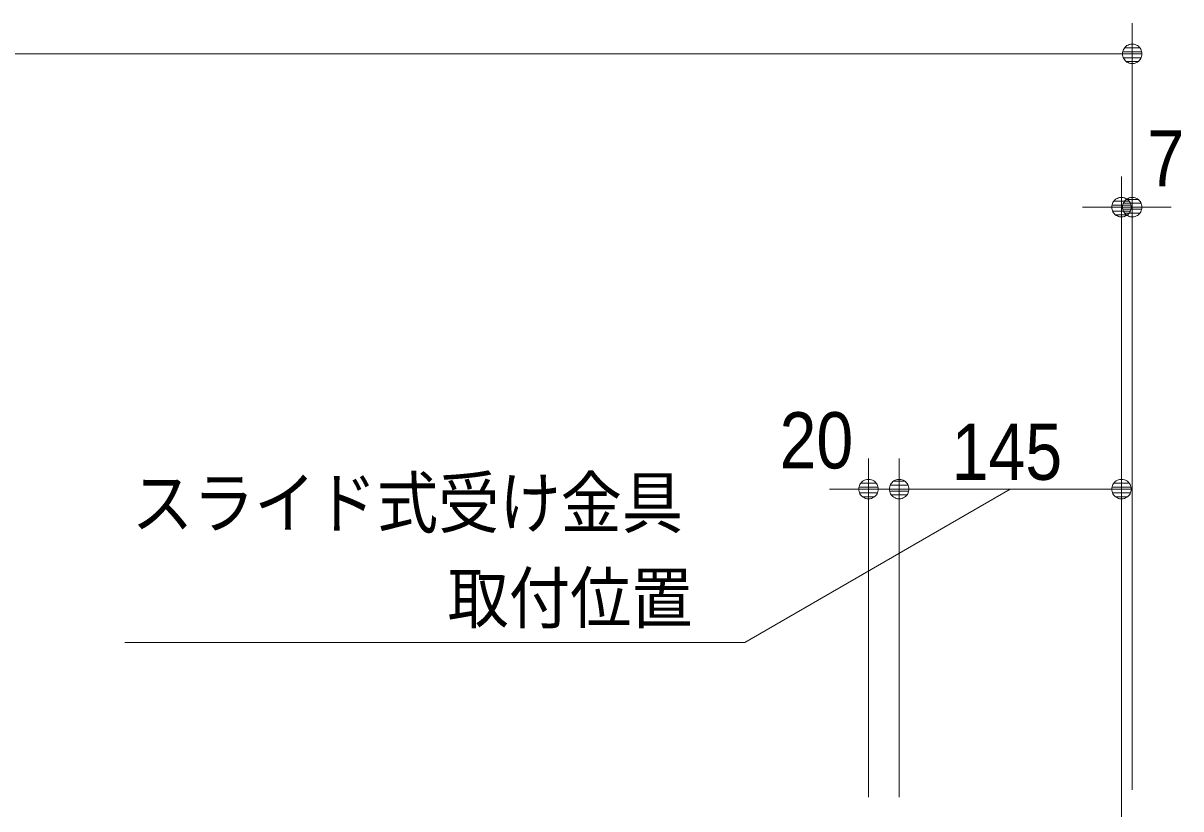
# Model space of a CAD drawing. Units: millimetres, scale not verified. Extents: x -6062 to 6062, y -3045 to 3045.
# Drawn here: x -3039 to -2284, y 358 to 870 of the extents above; entities that cross this region are included whole.
import ezdxf
from ezdxf.enums import TextEntityAlignment as Align

# ---------------------------------------------------------------- set-up
doc = ezdxf.new("R2010")
doc.units = ezdxf.units.MM
doc.header["$LTSCALE"] = 20
for name, color, linetype, lineweight in [('0-0_2寸法-1', 7, 'Continuous', 9), ('0-1_0', 7, 'Continuous', 9), ('0-2_2寸法-3', 7, 'Continuous', 9), ('0-3_2寸法-2', 7, 'Continuous', 9)]:
    doc.layers.add(name, color=color, linetype=linetype, lineweight=lineweight)
doc.styles.add('ＭＳ ゴシック', font='')
doc.styles.add('ＭＳ Ｐゴシック', font='')
doc.styles.get('ＭＳ ゴシック').set_extended_font_data('MS Gothic')
doc.styles.get('ＭＳ Ｐゴシック').set_extended_font_data('MS PGothic')

# ---------------------------------------------------------------- blocks, each defined once
blk = doc.blocks.new('_Dot')
at = {"layer": '0-1_0'}
for p, q in [((-10, 0), (-20, 0)), ((9.78, 2), (-9.78, 2)), ((7.99, 6), (-7.99, 6)), ((9.16, -3.98), (-9.16, -3.98)), ((6, -7.98), (-6, -7.98))]:
    blk.add_line(p, q, dxfattribs=at)
for points in [[(10, 0), (9.92, 1.25), (9.69, 2.49), (9.3, 3.68), (8.76, 4.82), (8.09, 5.88), (7.29, 6.85), (6.37, 7.71), (5.36, 8.44), (4.26, 9.05), (3.09, 9.51), (1.87, 9.82), (0.63, 9.98), (-0.63, 9.98), (-1.87, 9.82), (-3.09, 9.51), (-4.26, 9.05), (-5.36, 8.44), (-6.37, 7.71), (-7.29, 6.85), (-8.09, 5.88), (-8.76, 4.82), (-9.3, 3.68), (-9.69, 2.49), (-9.92, 1.25), (-10, 0), (0, 0)], [(-10, 0), (-9.92, -1.25), (-9.69, -2.49), (-9.3, -3.68), (-8.76, -4.82), (-8.09, -5.88), (-7.29, -6.85), (-6.37, -7.71), (-5.36, -8.44), (-4.26, -9.05), (-3.09, -9.51), (-1.87, -9.82), (-0.63, -9.98), (0.63, -9.98), (1.87, -9.82), (3.09, -9.51), (4.26, -9.05), (5.36, -8.44), (6.37, -7.71), (7.29, -6.85), (8.09, -5.88), (8.76, -4.82), (9.3, -3.68), (9.69, -2.49), (9.92, -1.25), (10, 0), (0, 0)]]:
    blk.add_lwpolyline(points, close=True, dxfattribs=at)

msp = doc.modelspace()

# ---------------------------------------------------------------- linework, layer by layer
at = {"layer": '0-0_2寸法-1'}
for p, q in [((-2315.5, 770), (-2315.5, 870)), ((-2328.21, 850), (-4702.79, 850)), ((-2467.5, 365.25), (-2467.5, 586.14)), ((-2322.5, 325), (-2322.5, 586.14)), ((-2335.21, 566.14), (-2454.79, 566.14))]:
    msp.add_line(p, q, dxfattribs=at)
at = {"layer": '0-2_2寸法-3'}
msp.add_lwpolyline([(-2972.58, 466.14), (-2568.21, 466.14), (-2395, 566.14)], dxfattribs=at)
at = {"layer": '0-3_2寸法-2'}
for p, q in [((-2322.5, 370), (-2322.5, 770)), ((-2315.5, 370), (-2315.5, 770)), ((-2335.21, 750), (-2347.92, 750)), ((-2315.5, 750), (-2322.5, 750)), ((-2302.79, 750), (-2290.08, 750)), ((-2487.5, 365.25), (-2487.5, 586.14)), ((-2467.5, 365.25), (-2467.5, 586.14)), ((-2500.21, 566.14), (-2512.92, 566.14)), ((-2467.5, 566.14), (-2487.5, 566.14)), ((-2454.79, 566.14), (-2442.08, 566.14))]:
    msp.add_line(p, q, dxfattribs=at)

# ---------------------------------------------------------------- block references
at = {"layer": '0-0_2寸法-1', "xscale": 0.6356201, "yscale": 0.6356201}
for p in [(-2315.5, 850), (-2322.5, 566.14)]:
    msp.add_blockref('_Dot', p, dxfattribs=at)
at = {"layer": '0-0_2寸法-1', "xscale": 0.6356201, "yscale": 0.6356201, "rotation": 180}
msp.add_blockref('_Dot', (-2467.5, 566.14), dxfattribs=at)
at = {"layer": '0-3_2寸法-2', "xscale": 0.6356201, "yscale": 0.6356201}
for p in [(-2322.5, 750), (-2487.5, 566.14)]:
    msp.add_blockref('_Dot', p, dxfattribs=at)
at = {"layer": '0-3_2寸法-2', "xscale": 0.6356201, "yscale": 0.6356201, "rotation": 180}
for p in [(-2315.5, 750), (-2467.5, 566.14)]:
    msp.add_blockref('_Dot', p, dxfattribs=at)

# ---------------------------------------------------------------- texts
at = {"layer": '0-0_2寸法-1', "style": 'ＭＳ Ｐゴシック', "width": 0.9}
msp.add_text('145', height=36.66, dxfattribs=at).set_placement((-2433.22, 561.18), align=Align.BOTTOM_LEFT)
at = {"layer": '0-2_2寸法-3', "style": 'ＭＳ ゴシック', "width": 0.9}
for s, p in [('スライド式受け金具', (-2968, 531.19)), ('取付位置', (-2762.06, 469.11))]:
    msp.add_text(s, height=32.55, dxfattribs=at).set_placement(p, align=Align.BOTTOM_LEFT)
at = {"layer": '0-3_2寸法-2', "style": 'ＭＳ Ｐゴシック', "width": 0.9}
for s, p in [('7', (-2305.62, 752.48)), ('20', (-2545.48, 568.62))]:
    msp.add_text(s, height=36.66, dxfattribs=at).set_placement(p, align=Align.BOTTOM_LEFT)

doc.saveas('drawing.dxf')
